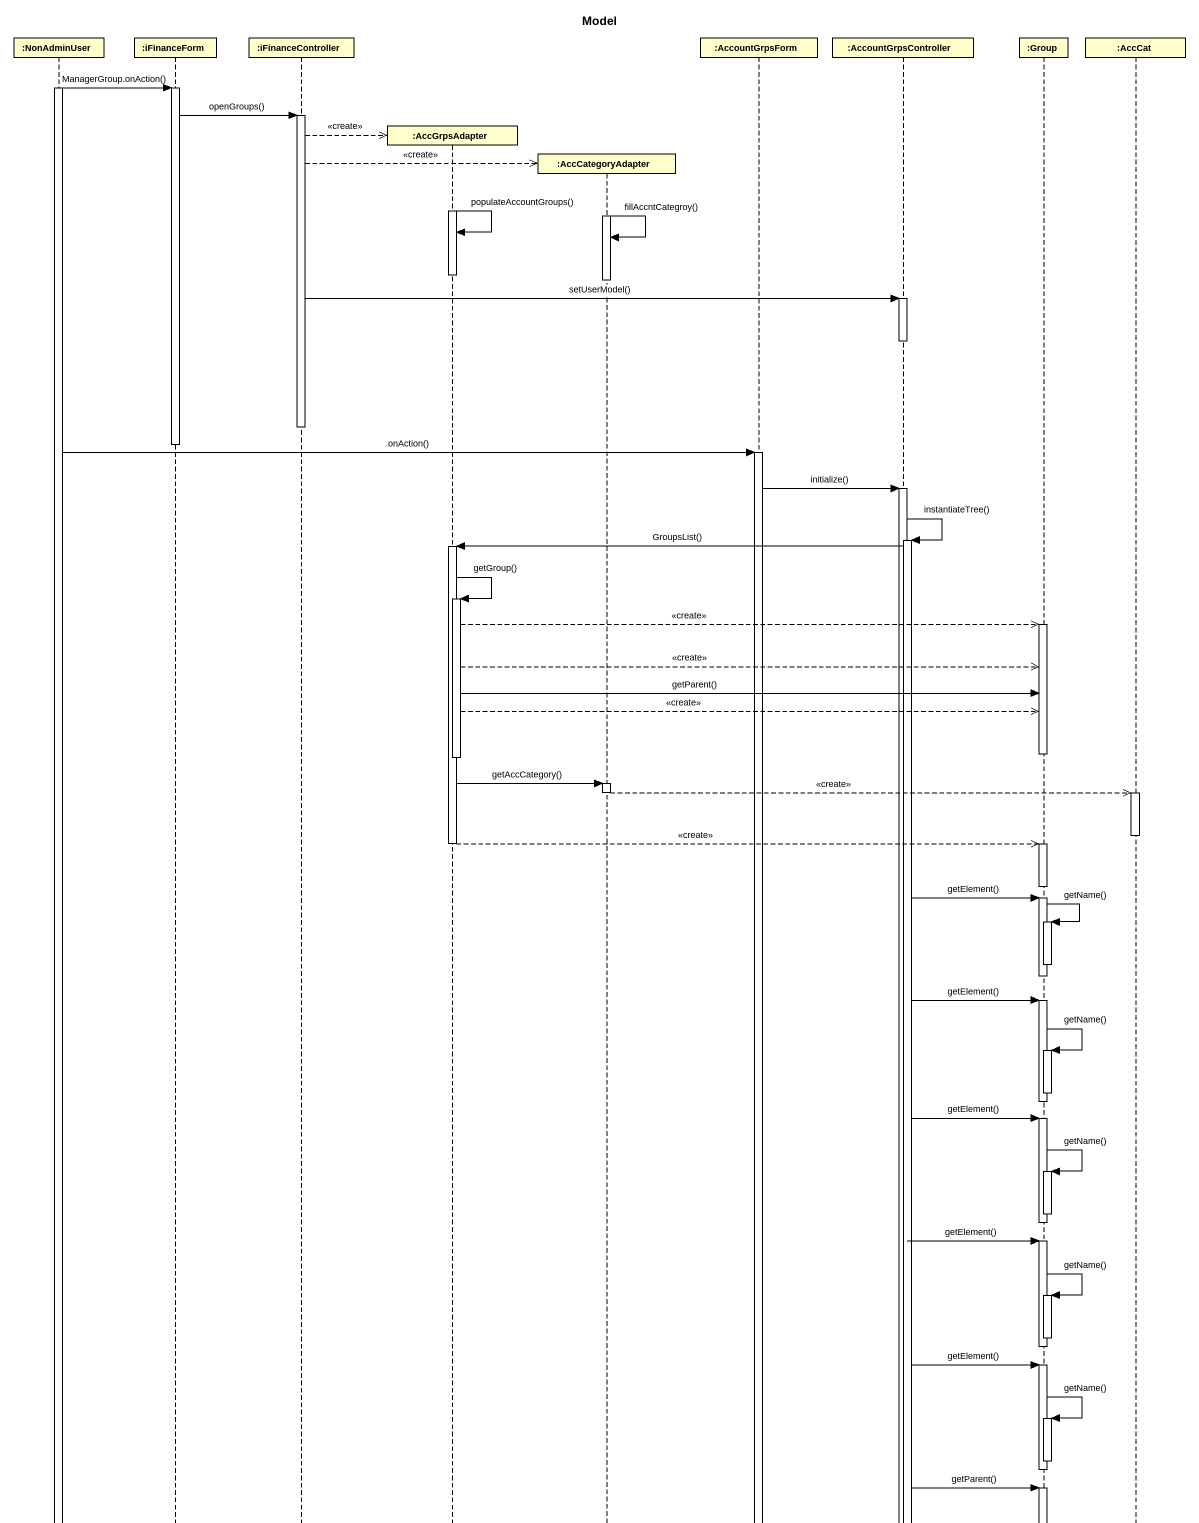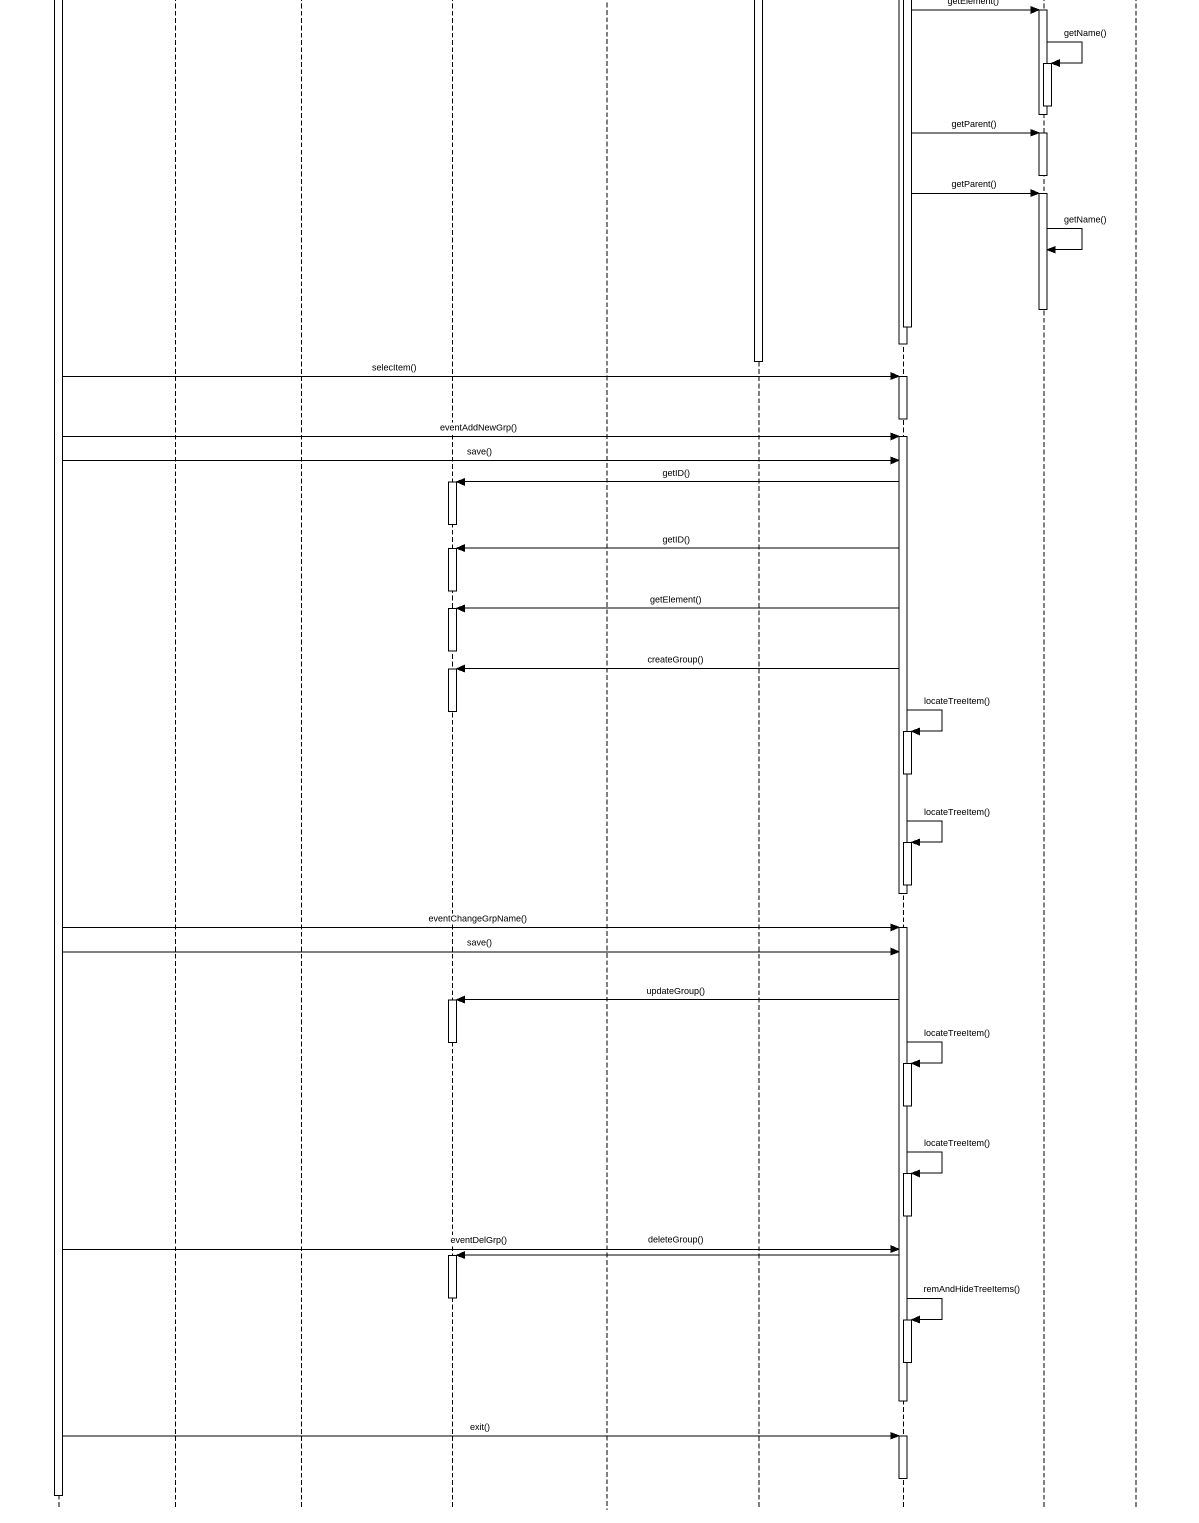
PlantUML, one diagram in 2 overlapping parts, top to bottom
@startuml
title Model
hide footbox
participant ":NonAdminUser" as NonAdminUser
participant ":iFinanceForm" as iFinanceForm
participant ":iFinanceController" as iFinanceController
participant ":AccGrpsAdapter" as AccGrpsAdapter
participant ":AccCategoryAdapter" as AccCategoryAdapter
participant ":AccountGrpsForm" as AccountGrpsForm
participant ":AccountGrpsController" as AccountGrpsController
participant ":Group" as Group_
participant ":AccCat" as AccCat

activate NonAdminUser
NonAdminUser -> iFinanceForm : ManagerGroup.onAction()
activate iFinanceForm
iFinanceForm -> iFinanceController : openGroups()
activate iFinanceController
iFinanceController -->> AccGrpsAdapter ** : <<create>>
iFinanceController -->> AccCategoryAdapter ** : <<create>>
activate AccGrpsAdapter
activate AccCategoryAdapter
AccGrpsAdapter -> AccGrpsAdapter : populateAccountGroups()
AccCategoryAdapter -> AccCategoryAdapter : fillAccntCategroy()
deactivate AccGrpsAdapter
deactivate AccCategoryAdapter
iFinanceController -> AccountGrpsController : setUserModel()
activate AccountGrpsController
deactivate AccountGrpsController
deactivate iFinanceController
deactivate iFinanceForm
NonAdminUser -> AccountGrpsForm : .onAction()
activate AccountGrpsForm
AccountGrpsForm -> AccountGrpsController : initialize()
activate AccountGrpsController
AccountGrpsController -> AccountGrpsController : instantiateTree()
activate AccountGrpsController
AccountGrpsController -> AccGrpsAdapter : GroupsList()
activate AccGrpsAdapter
AccGrpsAdapter -> AccGrpsAdapter : getGroup()
activate AccGrpsAdapter
AccGrpsAdapter -->> Group_ : <<create>>
activate Group_
AccGrpsAdapter -->> Group_ : <<create>>
AccGrpsAdapter -> Group_ : getParent()
AccGrpsAdapter -->> Group_ : <<create>>
deactivate Group_
deactivate AccGrpsAdapter
AccGrpsAdapter -> AccCategoryAdapter : getAccCategory()
activate AccCategoryAdapter
AccCategoryAdapter -->> AccCat : <<create>>
deactivate AccCategoryAdapter
activate AccCat
deactivate AccCat
AccGrpsAdapter -->> Group_ : <<create>>
deactivate AccGrpsAdapter
activate Group_
deactivate Group_
AccountGrpsController -> Group_ : getElement()
activate Group_
Group_ -> Group_ : getName()
activate Group_
deactivate Group_
deactivate Group_
AccountGrpsController -> Group_ : getElement()
activate Group_
Group_ -> Group_ : getName()
activate Group_
deactivate Group_
deactivate Group_
AccountGrpsController -> Group_ : getElement()
activate Group_
Group_ -> Group_ : getName()
activate Group_
deactivate Group_
deactivate Group_
AccountGrpsController -> Group_ : getElement()
activate Group_
Group_ -> Group_ : getName()
activate Group_
deactivate Group_
deactivate Group_
AccountGrpsController -> Group_ : getElement()
activate Group_
Group_ -> Group_ : getName()
activate Group_
deactivate Group_
deactivate Group_
AccountGrpsController -> Group_ : getParent()
activate Group_
deactivate Group_
AccountGrpsController -> Group_ : getParent()
activate Group_
Group_ -> Group_ : getName()
deactivate Group_
deactivate AccountGrpsController
deactivate AccountGrpsController
deactivate AccountGrpsForm
NonAdminUser -> AccountGrpsController : selecItem()
activate AccountGrpsController
deactivate AccountGrpsController
NonAdminUser -> AccountGrpsController : eventAddNewGrp()
activate AccountGrpsController
NonAdminUser -> AccountGrpsController : save()
AccountGrpsController -> AccGrpsAdapter : getID()
activate AccGrpsAdapter
deactivate AccGrpsAdapter
AccountGrpsController -> AccGrpsAdapter : getID()
activate AccGrpsAdapter
deactivate AccGrpsAdapter
AccountGrpsController -> AccGrpsAdapter : getElement()
activate AccGrpsAdapter
deactivate AccGrpsAdapter
AccountGrpsController -> AccGrpsAdapter : createGroup()
activate AccGrpsAdapter
deactivate AccGrpsAdapter
AccountGrpsController -> AccountGrpsController : locateTreeItem()
activate AccountGrpsController
deactivate AccountGrpsController
AccountGrpsController -> AccountGrpsController : locateTreeItem()
activate AccountGrpsController
deactivate AccountGrpsController
deactivate AccountGrpsController
NonAdminUser -> AccountGrpsController : eventChangeGrpName()
activate AccountGrpsController
NonAdminUser -> AccountGrpsController : save()
AccountGrpsController -> AccGrpsAdapter : updateGroup()
activate AccGrpsAdapter
deactivate AccGrpsAdapter
AccountGrpsController -> AccountGrpsController : locateTreeItem()
activate AccountGrpsController
deactivate AccountGrpsController
AccountGrpsController -> AccountGrpsController : locateTreeItem()
activate AccountGrpsController
deactivate AccountGrpsController
NonAdminUser -> AccountGrpsController : eventDelGrp()
AccountGrpsController -> AccGrpsAdapter : deleteGroup()
activate AccGrpsAdapter
deactivate AccGrpsAdapter
AccountGrpsController -> AccountGrpsController : remAndHideTreeItems()
activate AccountGrpsController
deactivate AccountGrpsController
deactivate AccountGrpsController
NonAdminUser -> AccountGrpsController : exit()
activate AccountGrpsController
deactivate AccountGrpsController
deactivate NonAdminUser
@enduml
